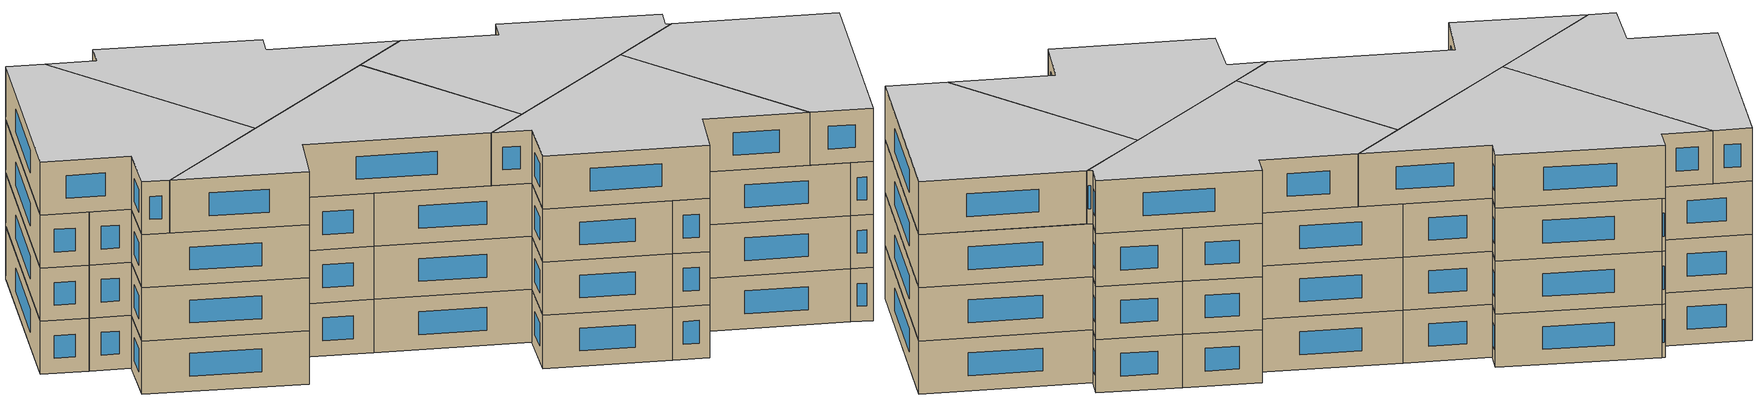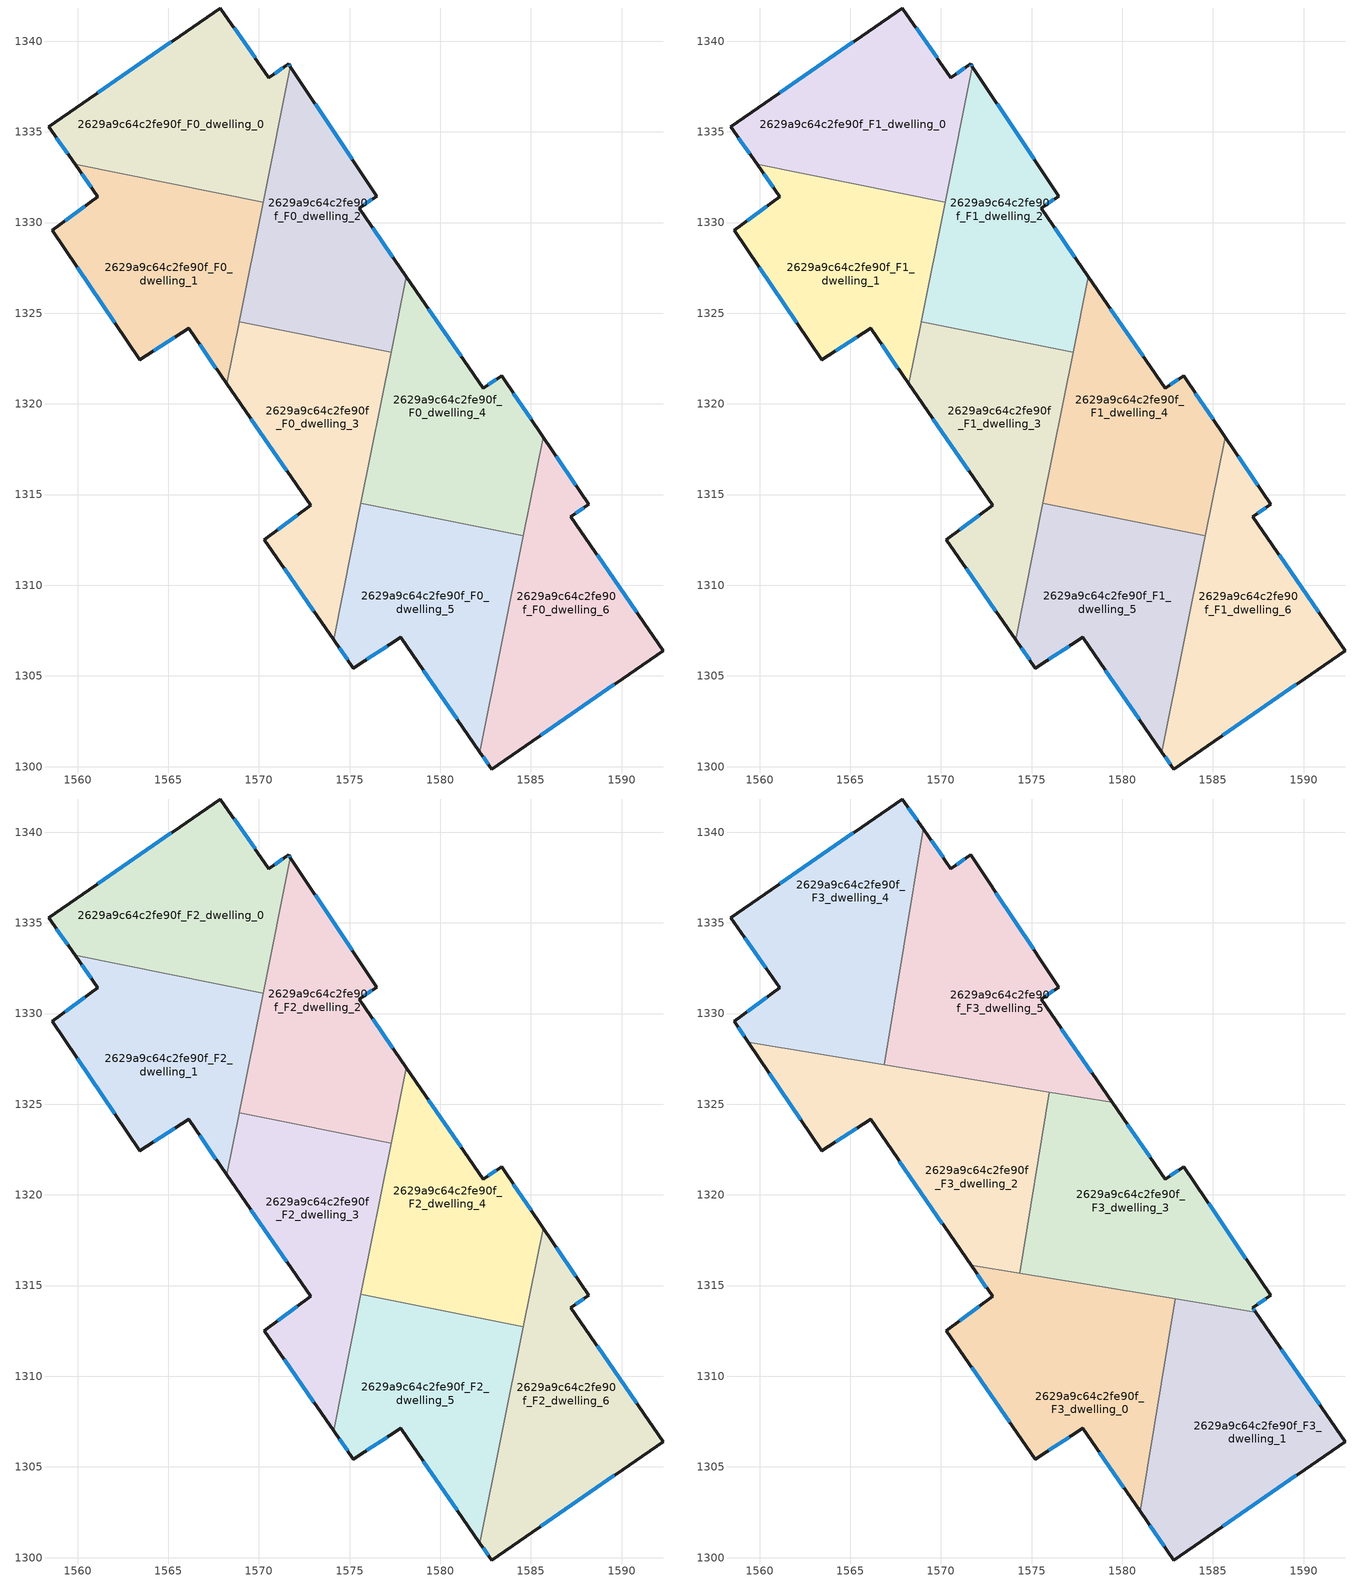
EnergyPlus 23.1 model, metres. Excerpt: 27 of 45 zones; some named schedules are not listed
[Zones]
2629a9c64c2fe90f_F0_dwelling_0
 floor ground (EU_floor_Construction): 1571.63,1338.74 1571.74,1338.58 1570.24,1331.12 1559.87,1333.2 1558.42,1335.27 1567.86,1341.83 1570.55,1337.99 z0
 wall outside (EU_wall_Construction): 1571.74,1338.58 1571.63,1338.74 1570.55,1337.99 1567.86,1341.83 1558.42,1335.27 1559.87,1333.2 z0:3
 wall to 2629a9c64c2fe90f_F0_dwelling_1 (EU_wall_Construction): 1559.87,1333.2 1570.24,1331.12 z0:3
 wall to 2629a9c64c2fe90f_F0_dwelling_2 (EU_wall_Construction): 1570.24,1331.12 1571.74,1338.58 z0:3
 window (EU_Window_Construction): 1558.83,1334.68 1559.46,1333.79 / 1565.16,1339.95 1561.12,1337.15 / 1569.79,1339.09 1568.63,1340.73 / 1571.33,1338.53 1570.86,1338.21 / 1571.71,1338.63 1571.66,1338.7 z0.86:2.14
2629a9c64c2fe90f_F0_dwelling_1
 floor ground (EU_floor_Construction): 1570.24,1331.12 1568.23,1321.1 1566.13,1324.16 1563.42,1322.42 1558.6,1329.58 1561.11,1331.43 1559.87,1333.2 z0
 wall outside (EU_wall_Construction): 1559.87,1333.2 1561.11,1331.43 1558.6,1329.58 1563.42,1322.42 1566.13,1324.16 1568.23,1321.1 z0:3
 wall to 2629a9c64c2fe90f_F0_dwelling_3 (EU_wall_Construction): 1568.23,1321.1 1568.92,1324.51 z0:3
 wall to 2629a9c64c2fe90f_F0_dwelling_2 (EU_wall_Construction): 1568.92,1324.51 1570.24,1331.12 z0:3
 window (EU_Window_Construction): 1564.2,1322.92 1565.36,1323.66 / 1559.98,1327.54 1562.04,1324.47 / 1560.39,1330.9 1559.31,1330.11 / 1560.22,1332.69 1560.75,1331.93 / 1566.73,1323.29 1567.63,1321.98 z0.86:2.14
2629a9c64c2fe90f_F0_dwelling_2
 floor ground (EU_floor_Construction): 1571.74,1338.58 1576.51,1331.46 1575.53,1330.8 1578.13,1327.01 1577.29,1322.83 1568.92,1324.51 z0
 wall outside (EU_wall_Construction): 1578.13,1327.01 1575.53,1330.8 1576.51,1331.46 1571.74,1338.58 z0:3
 wall to 2629a9c64c2fe90f_F0_dwelling_3 (EU_wall_Construction): 1568.92,1324.51 1577.29,1322.83 z0:3
 wall to 2629a9c64c2fe90f_F0_dwelling_4 (EU_wall_Construction): 1577.29,1322.83 1578.13,1327.01 z0:3
 window (EU_Window_Construction): 1575.81,1330.99 1576.23,1331.27 / 1577.39,1328.1 1576.27,1329.72 / 1575.15,1333.49 1573.1,1336.55 z0.86:2.14
2629a9c64c2fe90f_F0_dwelling_3
 floor ground (EU_floor_Construction): 1577.29,1322.83 1574.11,1307 1570.3,1312.52 1572.85,1314.4 1568.23,1321.1 1568.92,1324.51 z0
 wall outside (EU_wall_Construction): 1568.23,1321.1 1572.85,1314.4 1570.3,1312.52 1574.11,1307 z0:3
 wall to 2629a9c64c2fe90f_F0_dwelling_5 (EU_wall_Construction): 1574.11,1307 1575.62,1314.53 z0:3
 wall to 2629a9c64c2fe90f_F0_dwelling_4 (EU_wall_Construction): 1575.62,1314.53 1577.29,1322.83 z0:3
 window (EU_Window_Construction): 1571.39,1310.95 1573.02,1308.58 / 1572.12,1313.86 1571.03,1313.06 / 1569.55,1319.19 1571.53,1316.31 z0.86:2.14
2629a9c64c2fe90f_F0_dwelling_4
 floor ground (EU_floor_Construction): 1583.38,1321.56 1585.67,1318.17 1584.58,1312.73 1575.62,1314.53 1578.13,1327.01 1582.36,1320.87 z0
 wall outside (EU_wall_Construction): 1585.67,1318.17 1583.38,1321.56 1582.36,1320.87 1578.13,1327.01 z0:3
 wall to 2629a9c64c2fe90f_F0_dwelling_5 (EU_wall_Construction): 1575.62,1314.53 1584.58,1312.73 z0:3
 wall to 2629a9c64c2fe90f_F0_dwelling_6 (EU_wall_Construction): 1584.58,1312.73 1585.67,1318.17 z0:3
 window (EU_Window_Construction): 1581.15,1322.62 1579.34,1325.26 / 1583.09,1321.36 1582.65,1321.07 / 1585.02,1319.14 1584.03,1320.59 z0.86:2.14
2629a9c64c2fe90f_F0_dwelling_5
 floor ground (EU_floor_Construction): 1584.58,1312.73 1582.19,1300.81 1577.83,1307.13 1575.2,1305.43 1574.11,1307 1575.62,1314.53 z0
 wall outside (EU_wall_Construction): 1574.11,1307 1575.2,1305.43 1577.83,1307.13 1582.19,1300.81 z0:3
 wall to 2629a9c64c2fe90f_F0_dwelling_6 (EU_wall_Construction): 1582.19,1300.81 1584.58,1312.73 z0:3
 window (EU_Window_Construction): 1575.95,1305.92 1577.08,1306.64 / 1574.42,1306.55 1574.89,1305.88 / 1579.07,1305.32 1580.94,1302.61 z0.86:2.14
2629a9c64c2fe90f_F0_dwelling_6
 floor ground (EU_floor_Construction): 1588.2,1314.46 1587.18,1313.78 1592.28,1306.39 1582.84,1299.87 1582.19,1300.81 1585.67,1318.17 z0
 wall outside (EU_wall_Construction): 1582.19,1300.81 1582.84,1299.87 1592.28,1306.39 1587.18,1313.78 1588.2,1314.46 1585.67,1318.17 z0:3
 window (EU_Window_Construction): 1585.54,1301.73 1589.58,1304.53 / 1582.37,1300.54 1582.65,1300.14 / 1587.47,1315.52 1586.39,1317.11 / 1587.47,1313.97 1587.91,1314.26 / 1590.83,1308.5 1588.64,1311.67 z0.86:2.14
2629a9c64c2fe90f_F1_dwelling_0
 floor to 2629a9c64c2fe90f_F0_dwelling_0 (EU_floor_Construction): 1571.63,1338.74 1571.74,1338.58 1570.24,1331.12 1559.87,1333.2 1558.42,1335.27 1567.86,1341.83 1570.55,1337.99 z3
 wall outside (EU_wall_Construction): 1571.74,1338.58 1571.63,1338.74 1570.55,1337.99 1567.86,1341.83 1558.42,1335.27 1559.87,1333.2 z3:6
 wall to 2629a9c64c2fe90f_F1_dwelling_1 (EU_wall_Construction): 1559.87,1333.2 1570.24,1331.12 z3:6
 wall to 2629a9c64c2fe90f_F1_dwelling_2 (EU_wall_Construction): 1570.24,1331.12 1571.74,1338.58 z3:6
 window (EU_Window_Construction): 1558.83,1334.68 1559.46,1333.79 / 1565.16,1339.95 1561.12,1337.15 / 1569.79,1339.09 1568.63,1340.73 / 1571.33,1338.53 1570.86,1338.21 / 1571.71,1338.63 1571.66,1338.7 z3.86:5.14
2629a9c64c2fe90f_F1_dwelling_1
 floor to 2629a9c64c2fe90f_F0_dwelling_1 (EU_floor_Construction): 1570.24,1331.12 1568.23,1321.1 1566.13,1324.16 1563.42,1322.42 1558.6,1329.58 1561.11,1331.43 1559.87,1333.2 z3
 wall outside (EU_wall_Construction): 1559.87,1333.2 1561.11,1331.43 1558.6,1329.58 1563.42,1322.42 1566.13,1324.16 1568.23,1321.1 z3:6
 wall to 2629a9c64c2fe90f_F1_dwelling_3 (EU_wall_Construction): 1568.23,1321.1 1568.92,1324.51 z3:6
 wall to 2629a9c64c2fe90f_F1_dwelling_2 (EU_wall_Construction): 1568.92,1324.51 1570.24,1331.12 z3:6
 window (EU_Window_Construction): 1564.2,1322.92 1565.36,1323.66 / 1559.98,1327.54 1562.04,1324.47 / 1560.39,1330.9 1559.31,1330.11 / 1560.22,1332.69 1560.75,1331.93 / 1566.73,1323.29 1567.63,1321.98 z3.86:5.14
2629a9c64c2fe90f_F1_dwelling_2
 floor to 2629a9c64c2fe90f_F0_dwelling_2 (EU_floor_Construction): 1571.74,1338.58 1576.51,1331.46 1575.53,1330.8 1578.13,1327.01 1577.29,1322.83 1568.92,1324.51 z3
 wall outside (EU_wall_Construction): 1578.13,1327.01 1575.53,1330.8 1576.51,1331.46 1571.74,1338.58 z3:6
 wall to 2629a9c64c2fe90f_F1_dwelling_3 (EU_wall_Construction): 1568.92,1324.51 1577.29,1322.83 z3:6
 wall to 2629a9c64c2fe90f_F1_dwelling_4 (EU_wall_Construction): 1577.29,1322.83 1578.13,1327.01 z3:6
 window (EU_Window_Construction): 1575.81,1330.99 1576.23,1331.27 / 1577.39,1328.1 1576.27,1329.72 / 1575.15,1333.49 1573.1,1336.55 z3.86:5.14
2629a9c64c2fe90f_F1_dwelling_3
 floor to 2629a9c64c2fe90f_F0_dwelling_3 (EU_floor_Construction): 1577.29,1322.83 1574.11,1307 1570.3,1312.52 1572.85,1314.4 1568.23,1321.1 1568.92,1324.51 z3
 wall outside (EU_wall_Construction): 1568.23,1321.1 1572.85,1314.4 1570.3,1312.52 1574.11,1307 z3:6
 wall to 2629a9c64c2fe90f_F1_dwelling_5 (EU_wall_Construction): 1574.11,1307 1575.62,1314.53 z3:6
 wall to 2629a9c64c2fe90f_F1_dwelling_4 (EU_wall_Construction): 1575.62,1314.53 1577.29,1322.83 z3:6
 window (EU_Window_Construction): 1571.39,1310.95 1573.02,1308.58 / 1572.12,1313.86 1571.03,1313.06 / 1569.55,1319.19 1571.53,1316.31 z3.86:5.14
2629a9c64c2fe90f_F1_dwelling_4
 floor to 2629a9c64c2fe90f_F0_dwelling_4 (EU_floor_Construction): 1583.38,1321.56 1585.67,1318.17 1584.58,1312.73 1575.62,1314.53 1578.13,1327.01 1582.36,1320.87 z3
 wall outside (EU_wall_Construction): 1585.67,1318.17 1583.38,1321.56 1582.36,1320.87 1578.13,1327.01 z3:6
 wall to 2629a9c64c2fe90f_F1_dwelling_5 (EU_wall_Construction): 1575.62,1314.53 1584.58,1312.73 z3:6
 wall to 2629a9c64c2fe90f_F1_dwelling_6 (EU_wall_Construction): 1584.58,1312.73 1585.67,1318.17 z3:6
 window (EU_Window_Construction): 1581.15,1322.62 1579.34,1325.26 / 1583.09,1321.36 1582.65,1321.07 / 1585.02,1319.14 1584.03,1320.59 z3.86:5.14
2629a9c64c2fe90f_F1_dwelling_5
 floor to 2629a9c64c2fe90f_F0_dwelling_5 (EU_floor_Construction): 1584.58,1312.73 1582.19,1300.81 1577.83,1307.13 1575.2,1305.43 1574.11,1307 1575.62,1314.53 z3
 wall outside (EU_wall_Construction): 1574.11,1307 1575.2,1305.43 1577.83,1307.13 1582.19,1300.81 z3:6
 wall to 2629a9c64c2fe90f_F1_dwelling_6 (EU_wall_Construction): 1582.19,1300.81 1584.58,1312.73 z3:6
 window (EU_Window_Construction): 1575.95,1305.92 1577.08,1306.64 / 1574.42,1306.55 1574.89,1305.88 / 1579.07,1305.32 1580.94,1302.61 z3.86:5.14
2629a9c64c2fe90f_F1_dwelling_6
 floor to 2629a9c64c2fe90f_F0_dwelling_6 (EU_floor_Construction): 1588.2,1314.46 1587.18,1313.78 1592.28,1306.39 1582.84,1299.87 1582.19,1300.81 1585.67,1318.17 z3
 wall outside (EU_wall_Construction): 1582.19,1300.81 1582.84,1299.87 1592.28,1306.39 1587.18,1313.78 1588.2,1314.46 1585.67,1318.17 z3:6
 window (EU_Window_Construction): 1585.54,1301.73 1589.58,1304.53 / 1582.37,1300.54 1582.65,1300.14 / 1587.47,1315.52 1586.39,1317.11 / 1587.47,1313.97 1587.91,1314.26 / 1590.83,1308.5 1588.64,1311.67 z3.86:5.14
2629a9c64c2fe90f_F2_dwelling_0
 floor to 2629a9c64c2fe90f_F1_dwelling_0 (EU_floor_Construction): 1571.63,1338.74 1571.74,1338.58 1570.24,1331.12 1559.87,1333.2 1558.42,1335.27 1567.86,1341.83 1570.55,1337.99 z6
 wall outside (EU_wall_Construction): 1571.74,1338.58 1571.63,1338.74 1570.55,1337.99 1567.86,1341.83 1558.42,1335.27 1559.87,1333.2 z6:9
 wall to 2629a9c64c2fe90f_F2_dwelling_1 (EU_wall_Construction): 1559.87,1333.2 1570.24,1331.12 z6:9
 wall to 2629a9c64c2fe90f_F2_dwelling_2 (EU_wall_Construction): 1570.24,1331.12 1571.74,1338.58 z6:9
 window (EU_Window_Construction): 1558.83,1334.68 1559.46,1333.79 / 1565.16,1339.95 1561.12,1337.15 / 1569.79,1339.09 1568.63,1340.73 / 1571.33,1338.53 1570.86,1338.21 / 1571.71,1338.63 1571.66,1338.7 z6.86:8.14
2629a9c64c2fe90f_F2_dwelling_1
 floor to 2629a9c64c2fe90f_F1_dwelling_1 (EU_floor_Construction): 1570.24,1331.12 1568.23,1321.1 1566.13,1324.16 1563.42,1322.42 1558.6,1329.58 1561.11,1331.43 1559.87,1333.2 z6
 wall outside (EU_wall_Construction): 1559.87,1333.2 1561.11,1331.43 1558.6,1329.58 1563.42,1322.42 1566.13,1324.16 1568.23,1321.1 z6:9
 wall to 2629a9c64c2fe90f_F2_dwelling_3 (EU_wall_Construction): 1568.23,1321.1 1568.92,1324.51 z6:9
 wall to 2629a9c64c2fe90f_F2_dwelling_2 (EU_wall_Construction): 1568.92,1324.51 1570.24,1331.12 z6:9
 window (EU_Window_Construction): 1564.2,1322.92 1565.36,1323.66 / 1559.98,1327.54 1562.04,1324.47 / 1560.39,1330.9 1559.31,1330.11 / 1560.22,1332.69 1560.75,1331.93 / 1566.73,1323.29 1567.63,1321.98 z6.86:8.14
2629a9c64c2fe90f_F2_dwelling_2
 floor to 2629a9c64c2fe90f_F1_dwelling_2 (EU_floor_Construction): 1571.74,1338.58 1576.51,1331.46 1575.53,1330.8 1578.13,1327.01 1577.29,1322.83 1568.92,1324.51 z6
 wall outside (EU_wall_Construction): 1578.13,1327.01 1575.53,1330.8 1576.51,1331.46 1571.74,1338.58 z6:9
 wall to 2629a9c64c2fe90f_F2_dwelling_3 (EU_wall_Construction): 1568.92,1324.51 1577.29,1322.83 z6:9
 wall to 2629a9c64c2fe90f_F2_dwelling_4 (EU_wall_Construction): 1577.29,1322.83 1578.13,1327.01 z6:9
 window (EU_Window_Construction): 1575.81,1330.99 1576.23,1331.27 / 1577.39,1328.1 1576.27,1329.72 / 1575.15,1333.49 1573.1,1336.55 z6.86:8.14
 ceiling adiabatic (EU_roof_Construction): 1577.29,1322.83 1577.8,1325.37 1575.99,1325.67 1575.58,1323.18 z9
2629a9c64c2fe90f_F2_dwelling_3
 floor to 2629a9c64c2fe90f_F1_dwelling_3 (EU_floor_Construction): 1577.29,1322.83 1574.11,1307 1570.3,1312.52 1572.85,1314.4 1568.23,1321.1 1568.92,1324.51 z6
 wall outside (EU_wall_Construction): 1568.23,1321.1 1572.85,1314.4 1570.3,1312.52 1574.11,1307 z6:9
 wall to 2629a9c64c2fe90f_F2_dwelling_5 (EU_wall_Construction): 1574.11,1307 1575.62,1314.53 z6:9
 wall to 2629a9c64c2fe90f_F2_dwelling_4 (EU_wall_Construction): 1575.62,1314.53 1577.29,1322.83 z6:9
 window (EU_Window_Construction): 1571.39,1310.95 1573.02,1308.58 / 1572.12,1313.86 1571.03,1313.06 / 1569.55,1319.19 1571.53,1316.31 z6.86:8.14
 ceiling adiabatic (EU_roof_Construction): 1575.81,1315.43 1577.29,1322.83 1575.58,1323.18 1574.34,1315.68 z9
2629a9c64c2fe90f_F2_dwelling_4
 floor to 2629a9c64c2fe90f_F1_dwelling_4 (EU_floor_Construction): 1583.38,1321.56 1585.67,1318.17 1584.58,1312.73 1575.62,1314.53 1578.13,1327.01 1582.36,1320.87 z6
 wall outside (EU_wall_Construction): 1585.67,1318.17 1583.38,1321.56 1582.36,1320.87 1578.13,1327.01 z6:9
 wall to 2629a9c64c2fe90f_F2_dwelling_5 (EU_wall_Construction): 1575.62,1314.53 1584.58,1312.73 z6:9
 wall to 2629a9c64c2fe90f_F2_dwelling_6 (EU_wall_Construction): 1584.58,1312.73 1585.67,1318.17 z6:9
 window (EU_Window_Construction): 1581.15,1322.62 1579.34,1325.26 / 1583.09,1321.36 1582.65,1321.07 / 1585.02,1319.14 1584.03,1320.59 z6.86:8.14
 ceiling adiabatic (EU_roof_Construction): 1579.45,1325.1 1578.13,1327.01 1577.8,1325.37 z9
2629a9c64c2fe90f_F2_dwelling_5
 floor to 2629a9c64c2fe90f_F1_dwelling_5 (EU_floor_Construction): 1584.58,1312.73 1582.19,1300.81 1577.83,1307.13 1575.2,1305.43 1574.11,1307 1575.62,1314.53 z6
 wall outside (EU_wall_Construction): 1574.11,1307 1575.2,1305.43 1577.83,1307.13 1582.19,1300.81 z6:9
 wall to 2629a9c64c2fe90f_F2_dwelling_6 (EU_wall_Construction): 1582.19,1300.81 1584.58,1312.73 z6:9
 window (EU_Window_Construction): 1575.95,1305.92 1577.08,1306.64 / 1574.42,1306.55 1574.89,1305.88 / 1579.07,1305.32 1580.94,1302.61 z6.86:8.14
2629a9c64c2fe90f_F2_dwelling_6
 floor to 2629a9c64c2fe90f_F1_dwelling_6 (EU_floor_Construction): 1588.2,1314.46 1587.18,1313.78 1592.28,1306.39 1582.84,1299.87 1582.19,1300.81 1585.67,1318.17 z6
 wall outside (EU_wall_Construction): 1582.19,1300.81 1582.84,1299.87 1592.28,1306.39 1587.18,1313.78 1588.2,1314.46 1585.67,1318.17 z6:9
 window (EU_Window_Construction): 1585.54,1301.73 1589.58,1304.53 / 1582.37,1300.54 1582.65,1300.14 / 1587.47,1315.52 1586.39,1317.11 / 1587.47,1313.97 1587.91,1314.26 / 1590.83,1308.5 1588.64,1311.67 z6.86:8.14
2629a9c64c2fe90f_F3_dwelling_0
 floor to 2629a9c64c2fe90f_F2_dwelling_5 (EU_floor_Construction): 1582.73,1313.1 1580.99,1302.54 1577.83,1307.13 1575.2,1305.43 1574.11,1307 1575.62,1314.53 z9
 floor to 2629a9c64c2fe90f_F2_dwelling_3 (EU_floor_Construction): 1575.81,1315.43 1574.11,1307 1570.3,1312.52 1572.85,1314.4 1571.67,1316.11 z9
 floor to 2629a9c64c2fe90f_F2_dwelling_4 (EU_floor_Construction): 1582.92,1314.26 1582.73,1313.1 1575.62,1314.53 1575.81,1315.43 z9
 wall outside (EU_wall_Construction): 1571.67,1316.12 1572.85,1314.4 1570.3,1312.52 1575.2,1305.43 1577.83,1307.13 1580.99,1302.54 z9:12
 wall to 2629a9c64c2fe90f_F3_dwelling_1 (EU_wall_Construction): 1580.99,1302.54 1582.92,1314.26 z9:12
 wall to 2629a9c64c2fe90f_F3_dwelling_3 (EU_wall_Construction): 1582.92,1314.26 1574.34,1315.68 z9:12
 wall to 2629a9c64c2fe90f_F3_dwelling_2 (EU_wall_Construction): 1574.34,1315.68 1571.67,1316.12 z9:12
 window (EU_Window_Construction): 1572.12,1313.86 1571.03,1313.06 / 1572.01,1315.62 1572.51,1314.89 / 1578.73,1305.82 1580.09,1303.85 / 1575.95,1305.92 1577.08,1306.64 / 1571.7,1310.5 1573.8,1307.46 z9.86:11.14
 ceiling to 2629a9c64c2fe90f_F4_dwelling_0 (EU_floor_Construction): 1580.99,1302.54 1582.92,1314.26 1571.67,1316.12 1572.85,1314.4 1570.3,1312.52 1575.2,1305.43 1577.83,1307.13 z12
2629a9c64c2fe90f_F3_dwelling_1
 floor to 2629a9c64c2fe90f_F2_dwelling_6 (EU_floor_Construction): 1587.35,1313.53 1592.28,1306.39 1582.84,1299.87 1582.19,1300.81 1584.83,1313.95 z9
 floor to 2629a9c64c2fe90f_F2_dwelling_5 (EU_floor_Construction): 1584.58,1312.73 1582.19,1300.81 1580.99,1302.54 1582.73,1313.1 z9
 floor to 2629a9c64c2fe90f_F2_dwelling_4 (EU_floor_Construction): 1584.83,1313.95 1584.58,1312.73 1582.73,1313.1 1582.92,1314.26 z9
 wall outside (EU_wall_Construction): 1580.99,1302.54 1582.84,1299.87 1592.28,1306.39 1587.35,1313.53 z9:12
 wall to 2629a9c64c2fe90f_F3_dwelling_3 (EU_wall_Construction): 1587.35,1313.53 1582.92,1314.26 z9:12
 window (EU_Window_Construction): 1590.88,1308.43 1588.76,1311.49 / 1585.54,1301.73 1589.58,1304.53 / 1581.52,1301.78 1582.31,1300.63 z9.86:11.14
 ceiling to 2629a9c64c2fe90f_F4_dwelling_1 (EU_floor_Construction): 1592.28,1306.39 1587.35,1313.53 1582.92,1314.26 1580.99,1302.54 1582.84,1299.87 z12
2629a9c64c2fe90f_F3_dwelling_2
 floor to 2629a9c64c2fe90f_F2_dwelling_1 (EU_floor_Construction): 1569.37,1326.76 1568.23,1321.1 1566.13,1324.16 1563.42,1322.42 1559.39,1328.41 z9
 floor to 2629a9c64c2fe90f_F2_dwelling_2 (EU_floor_Construction): 1575.99,1325.67 1575.58,1323.18 1568.92,1324.51 1569.37,1326.76 z9
 floor to 2629a9c64c2fe90f_F2_dwelling_3 (EU_floor_Construction): 1575.58,1323.18 1574.34,1315.68 1571.67,1316.11 1568.23,1321.1 1568.92,1324.51 z9
 wall outside (EU_wall_Construction): 1559.39,1328.41 1563.42,1322.42 1566.13,1324.16 1571.67,1316.12 z9:12
 wall to 2629a9c64c2fe90f_F3_dwelling_3 (EU_wall_Construction): 1574.34,1315.67 1575.99,1325.67 z9:12
 wall to 2629a9c64c2fe90f_F3_dwelling_5 (EU_wall_Construction): 1575.99,1325.67 1566.87,1327.17 z9:12
 wall to 2629a9c64c2fe90f_F3_dwelling_4 (EU_wall_Construction): 1566.87,1327.17 1559.39,1328.41 z9:12
 window (EU_Window_Construction): 1560.54,1326.7 1562.27,1324.13 / 1567.71,1321.86 1570.09,1318.41 / 1564.2,1322.92 1565.36,1323.66 z9.86:11.14
 ceiling to 2629a9c64c2fe90f_F4_dwelling_2 (EU_floor_Construction): 1574.34,1315.67 1575.99,1325.67 1559.39,1328.41 1563.42,1322.42 1566.13,1324.16 1571.67,1316.12 z12
2629a9c64c2fe90f_F3_dwelling_3
 floor to 2629a9c64c2fe90f_F2_dwelling_4 (EU_floor_Construction): 1583.38,1321.56 1585.67,1318.17 1584.83,1313.95 1575.81,1315.43 1577.8,1325.37 1579.45,1325.1 1582.36,1320.87 z9
 floor to 2629a9c64c2fe90f_F2_dwelling_6 (EU_floor_Construction): 1585.67,1318.17 1588.2,1314.46 1587.18,1313.78 1587.35,1313.53 1584.83,1313.95 z9
 floor adiabatic (EU_floor_Construction): 1577.8,1325.37 1575.81,1315.43 1574.34,1315.67 1575.99,1325.67 z9
 wall outside (EU_wall_Construction): 1587.35,1313.53 1587.18,1313.78 1588.2,1314.46 1583.38,1321.56 1582.36,1320.87 1579.45,1325.1 z9:12
 wall to 2629a9c64c2fe90f_F3_dwelling_5 (EU_wall_Construction): 1579.45,1325.1 1575.99,1325.67 z9:12
 window (EU_Window_Construction): 1587.31,1313.6 1587.23,1313.71 / 1581.53,1322.08 1580.28,1323.89 / 1583.09,1321.36 1582.65,1321.07 / 1586.82,1316.49 1584.75,1319.53 / 1587.47,1313.97 1587.91,1314.26 z9.86:11.14
 ceiling to 2629a9c64c2fe90f_F4_dwelling_3 (EU_floor_Construction): 1587.35,1313.53 1587.18,1313.78 1588.2,1314.46 1583.38,1321.56 1582.36,1320.87 1579.45,1325.1 1575.99,1325.67 1574.34,1315.67 z12
2629a9c64c2fe90f_F3_dwelling_4
 floor to 2629a9c64c2fe90f_F2_dwelling_0 (EU_floor_Construction): 1567.86,1341.83 1569.02,1340.18 1567.61,1331.65 1559.87,1333.2 1558.42,1335.27 z9
 floor to 2629a9c64c2fe90f_F2_dwelling_1 (EU_floor_Construction): 1567.61,1331.65 1566.87,1327.17 1559.39,1328.41 1558.6,1329.58 1561.11,1331.43 1559.87,1333.2 z9
 wall outside (EU_wall_Construction): 1569.02,1340.18 1567.86,1341.83 1558.42,1335.27 1561.11,1331.43 1558.6,1329.58 1559.39,1328.41 z9:12
 wall to 2629a9c64c2fe90f_F3_dwelling_5 (EU_wall_Construction): 1566.87,1327.17 1569.02,1340.18 z9:12
 window (EU_Window_Construction): 1559.19,1334.18 1560.34,1332.53 / 1565.16,1339.95 1561.12,1337.15 / 1568.69,1340.65 1568.19,1341.36 / 1558.82,1329.25 1559.16,1328.74 / 1560.39,1330.9 1559.31,1330.11 z9.86:11.14
 ceiling to 2629a9c64c2fe90f_F4_dwelling_4 (EU_floor_Construction): 1566.87,1327.17 1569.02,1340.18 1567.86,1341.83 1558.42,1335.27 1561.11,1331.43 1558.6,1329.58 1559.39,1328.41 z12
2629a9c64c2fe90f_F3_dwelling_5
 floor to 2629a9c64c2fe90f_F2_dwelling_2 (EU_floor_Construction): 1571.74,1338.58 1576.51,1331.46 1575.53,1330.8 1578.13,1327.01 1577.8,1325.37 1569.37,1326.76 z9
 floor to 2629a9c64c2fe90f_F2_dwelling_0 (EU_floor_Construction): 1571.63,1338.74 1571.74,1338.58 1570.24,1331.12 1567.61,1331.65 1569.02,1340.18 1570.55,1337.99 z9
 floor adiabatic (EU_floor_Construction): 1578.13,1327.01 1579.45,1325.1 1577.8,1325.37 z9
 floor to 2629a9c64c2fe90f_F2_dwelling_1 (EU_floor_Construction): 1570.24,1331.12 1569.37,1326.76 1566.87,1327.17 1567.61,1331.65 z9
 wall outside (EU_wall_Construction): 1579.45,1325.1 1575.53,1330.8 1576.51,1331.46 1571.63,1338.74 1570.55,1337.99 1569.02,1340.18 z9:12
 window (EU_Window_Construction): 1578.33,1326.73 1576.65,1329.17 / 1570.12,1338.62 1569.46,1339.56 / 1571.33,1338.53 1570.86,1338.21 / 1575.12,1333.54 1573.03,1336.66 / 1575.81,1330.99 1576.23,1331.27 z9.86:11.14
 ceiling to 2629a9c64c2fe90f_F4_dwelling_5 (EU_floor_Construction): 1579.45,1325.1 1575.53,1330.8 1576.51,1331.46 1571.63,1338.74 1570.55,1337.99 1569.02,1340.18 1566.87,1327.17 z12
[Building]
EU S2 Campaign: North Axis=0; Terrain=City; Solar Distribution=FullExterior
[Site:Location]
Helsinki-Vantaa.AP: Latitude=60.317; Longitude=24.963; Time Zone=2; Elevation=54.6
[SizingPeriod:WeatherFileDays]
AnnualSizingPeriod: Begin Month=1; Begin Day of Month=1; End Month=12; End Day of Month=31; Day of Week for Start Day=Monday; Use Weather File Daylight Saving Period=No; Use Weather File Rain and Snow Indicators=No
[MATERIAL]
EU_InternalMass_Material: Roughness=MediumRough; Thickness=0.1; Conductivity=1; Density=1800; Specific Heat=900; Thermal Absorptance=0.9; Solar Absorptance=0.7; Visible Absorptance=0.7
[MATERIAL:NOMASS] Roughness=MediumRough; Thermal Absorptance=0.9; Solar Absorptance=0.7; Visible Absorptance=0.7
Name | Thermal Resistance
EU_wall_NoMass | 2.6932
EU_roof_NoMass | 3.19818
EU_floor_NoMass | 2.22482
[WINDOWMATERIAL:SIMPLEGLAZINGSYSTEM]
EU_Window_SimpleGlazing: UFactor=2.14966; Solar Heat Gain Coefficient=0.7; Visible Transmittance=0.7
[CONSTRUCTION]
EU_wall_Construction: EU_wall_NoMass
EU_roof_Construction: EU_roof_NoMass
EU_floor_Construction: EU_floor_NoMass
EU_Window_Construction: EU_Window_SimpleGlazing
EU_InternalMass_Construction: EU_InternalMass_Material
[ZONE] Type=1; Multiplier=1; Ceiling Height=autocalculate; Floor Area=autocalculate; Part of Total Floor Area=Yes
Name | Volume
2629a9c64c2fe90f_F0_dwelling_0; 2629a9c64c2fe90f_F1_dwelling_0; 2629a9c64c2fe90f_F2_dwelling_0 | 244.731
2629a9c64c2fe90f_F3_dwelling_0 | 285.513
2629a9c64c2fe90f_F0_dwelling_1; 2629a9c64c2fe90f_F1_dwelling_1; 2629a9c64c2fe90f_F2_dwelling_1 | 244.718
2629a9c64c2fe90f_F3_dwelling_1 | 285.497
2629a9c64c2fe90f_F0_dwelling_2; 2629a9c64c2fe90f_F1_dwelling_2; 2629a9c64c2fe90f_F2_dwelling_2 | 244.74
2629a9c64c2fe90f_F3_dwelling_2 | 285.491
2629a9c64c2fe90f_F0_dwelling_3; 2629a9c64c2fe90f_F1_dwelling_3; 2629a9c64c2fe90f_F2_dwelling_3 | 244.724
2629a9c64c2fe90f_F3_dwelling_3 | 285.552
2629a9c64c2fe90f_F0_dwelling_4; 2629a9c64c2fe90f_F1_dwelling_4; 2629a9c64c2fe90f_F2_dwelling_4 | 244.728
2629a9c64c2fe90f_F3_dwelling_4 | 285.51
2629a9c64c2fe90f_F0_dwelling_5; 2629a9c64c2fe90f_F1_dwelling_5; 2629a9c64c2fe90f_F2_dwelling_5 | 244.722
2629a9c64c2fe90f_F3_dwelling_5 | 285.532
2629a9c64c2fe90f_F0_dwelling_6; 2629a9c64c2fe90f_F1_dwelling_6; 2629a9c64c2fe90f_F2_dwelling_6 | 244.726
[INTERNALMASS] Construction=EU_InternalMass_Construction
Name | Zone or ZoneList | Surface Area
2629a9c64c2fe90f_F0_dwelling_0_EU_InternalMass | 2629a9c64c2fe90f_F0_dwelling_0 | 81.5744
2629a9c64c2fe90f_F0_dwelling_1_EU_InternalMass | 2629a9c64c2fe90f_F0_dwelling_1 | 81.5728
2629a9c64c2fe90f_F0_dwelling_2_EU_InternalMass | 2629a9c64c2fe90f_F0_dwelling_2 | 81.5817
2629a9c64c2fe90f_F0_dwelling_3_EU_InternalMass | 2629a9c64c2fe90f_F0_dwelling_3 | 81.5732
2629a9c64c2fe90f_F0_dwelling_4_EU_InternalMass | 2629a9c64c2fe90f_F0_dwelling_4 | 81.5808
2629a9c64c2fe90f_F0_dwelling_5_EU_InternalMass | 2629a9c64c2fe90f_F0_dwelling_5 | 81.5724
2629a9c64c2fe90f_F0_dwelling_6_EU_InternalMass | 2629a9c64c2fe90f_F0_dwelling_6 | 81.5751
2629a9c64c2fe90f_F1_dwelling_0_EU_InternalMass | 2629a9c64c2fe90f_F1_dwelling_0 | 81.5744
2629a9c64c2fe90f_F1_dwelling_1_EU_InternalMass | 2629a9c64c2fe90f_F1_dwelling_1 | 81.5728
2629a9c64c2fe90f_F1_dwelling_2_EU_InternalMass | 2629a9c64c2fe90f_F1_dwelling_2 | 81.5817
2629a9c64c2fe90f_F1_dwelling_3_EU_InternalMass | 2629a9c64c2fe90f_F1_dwelling_3 | 81.5732
2629a9c64c2fe90f_F1_dwelling_4_EU_InternalMass | 2629a9c64c2fe90f_F1_dwelling_4 | 81.5808
2629a9c64c2fe90f_F1_dwelling_5_EU_InternalMass | 2629a9c64c2fe90f_F1_dwelling_5 | 81.5724
2629a9c64c2fe90f_F1_dwelling_6_EU_InternalMass | 2629a9c64c2fe90f_F1_dwelling_6 | 81.5751
2629a9c64c2fe90f_F2_dwelling_0_EU_InternalMass | 2629a9c64c2fe90f_F2_dwelling_0 | 81.5744
2629a9c64c2fe90f_F2_dwelling_1_EU_InternalMass | 2629a9c64c2fe90f_F2_dwelling_1 | 81.5728
2629a9c64c2fe90f_F2_dwelling_2_EU_InternalMass | 2629a9c64c2fe90f_F2_dwelling_2 | 81.5817
2629a9c64c2fe90f_F2_dwelling_3_EU_InternalMass | 2629a9c64c2fe90f_F2_dwelling_3 | 81.5732
2629a9c64c2fe90f_F2_dwelling_4_EU_InternalMass | 2629a9c64c2fe90f_F2_dwelling_4 | 81.5808
2629a9c64c2fe90f_F2_dwelling_5_EU_InternalMass | 2629a9c64c2fe90f_F2_dwelling_5 | 81.5724
2629a9c64c2fe90f_F2_dwelling_6_EU_InternalMass | 2629a9c64c2fe90f_F2_dwelling_6 | 81.5751
2629a9c64c2fe90f_F3_dwelling_0_EU_InternalMass | 2629a9c64c2fe90f_F3_dwelling_0 | 95.1708
2629a9c64c2fe90f_F3_dwelling_1_EU_InternalMass | 2629a9c64c2fe90f_F3_dwelling_1 | 95.1657
2629a9c64c2fe90f_F3_dwelling_2_EU_InternalMass | 2629a9c64c2fe90f_F3_dwelling_2 | 95.1637
2629a9c64c2fe90f_F3_dwelling_3_EU_InternalMass | 2629a9c64c2fe90f_F3_dwelling_3 | 95.1838
2629a9c64c2fe90f_F3_dwelling_4_EU_InternalMass | 2629a9c64c2fe90f_F3_dwelling_4 | 95.1704
2629a9c64c2fe90f_F3_dwelling_5_EU_InternalMass | 2629a9c64c2fe90f_F3_dwelling_5 | 95.1775
[OTHEREQUIPMENT] Fuel Type=Electricity; Design Level Calculation Method=Watts/Area; Power per Zone Floor Area=1; Fraction Latent=0; Fraction Radiant=0; Fraction Lost=0; Carbon Dioxide Generation Rate=0; EndUse Subcategory=EU_Step8_InternalGains
Name | Zone or ZoneList or Space or SpaceList | Schedule
EU_Step8_InternalGain_2629a9c64c2fe90f_F0_dwelling_0_f000 | 2629a9c64c2fe90f_F0_dwelling_0 | EU_Step8_GainSchedule_2629a9c64c2fe90f_F0_dwelling_0_f000
EU_Step8_InternalGain_2629a9c64c2fe90f_F0_dwelling_1_f000 | 2629a9c64c2fe90f_F0_dwelling_1 | EU_Step8_GainSchedule_2629a9c64c2fe90f_F0_dwelling_1_f000
EU_Step8_InternalGain_2629a9c64c2fe90f_F0_dwelling_2_f000 | 2629a9c64c2fe90f_F0_dwelling_2 | EU_Step8_GainSchedule_2629a9c64c2fe90f_F0_dwelling_2_f000
EU_Step8_InternalGain_2629a9c64c2fe90f_F0_dwelling_3_f000 | 2629a9c64c2fe90f_F0_dwelling_3 | EU_Step8_GainSchedule_2629a9c64c2fe90f_F0_dwelling_3_f000
EU_Step8_InternalGain_2629a9c64c2fe90f_F0_dwelling_4_f000 | 2629a9c64c2fe90f_F0_dwelling_4 | EU_Step8_GainSchedule_2629a9c64c2fe90f_F0_dwelling_4_f000
EU_Step8_InternalGain_2629a9c64c2fe90f_F0_dwelling_5_f000 | 2629a9c64c2fe90f_F0_dwelling_5 | EU_Step8_GainSchedule_2629a9c64c2fe90f_F0_dwelling_5_f000
EU_Step8_InternalGain_2629a9c64c2fe90f_F0_dwelling_6_f000 | 2629a9c64c2fe90f_F0_dwelling_6 | EU_Step8_GainSchedule_2629a9c64c2fe90f_F0_dwelling_6_f000
EU_Step8_InternalGain_2629a9c64c2fe90f_F1_dwelling_0_f000 | 2629a9c64c2fe90f_F1_dwelling_0 | EU_Step8_GainSchedule_2629a9c64c2fe90f_F1_dwelling_0_f000
EU_Step8_InternalGain_2629a9c64c2fe90f_F1_dwelling_1_f000 | 2629a9c64c2fe90f_F1_dwelling_1 | EU_Step8_GainSchedule_2629a9c64c2fe90f_F1_dwelling_1_f000
EU_Step8_InternalGain_2629a9c64c2fe90f_F1_dwelling_2_f000 | 2629a9c64c2fe90f_F1_dwelling_2 | EU_Step8_GainSchedule_2629a9c64c2fe90f_F1_dwelling_2_f000
EU_Step8_InternalGain_2629a9c64c2fe90f_F1_dwelling_3_f000 | 2629a9c64c2fe90f_F1_dwelling_3 | EU_Step8_GainSchedule_2629a9c64c2fe90f_F1_dwelling_3_f000
EU_Step8_InternalGain_2629a9c64c2fe90f_F1_dwelling_4_f000 | 2629a9c64c2fe90f_F1_dwelling_4 | EU_Step8_GainSchedule_2629a9c64c2fe90f_F1_dwelling_4_f000
EU_Step8_InternalGain_2629a9c64c2fe90f_F1_dwelling_5_f000 | 2629a9c64c2fe90f_F1_dwelling_5 | EU_Step8_GainSchedule_2629a9c64c2fe90f_F1_dwelling_5_f000
EU_Step8_InternalGain_2629a9c64c2fe90f_F1_dwelling_6_f000 | 2629a9c64c2fe90f_F1_dwelling_6 | EU_Step8_GainSchedule_2629a9c64c2fe90f_F1_dwelling_6_f000
EU_Step8_InternalGain_2629a9c64c2fe90f_F2_dwelling_0_f000 | 2629a9c64c2fe90f_F2_dwelling_0 | EU_Step8_GainSchedule_2629a9c64c2fe90f_F2_dwelling_0_f000
EU_Step8_InternalGain_2629a9c64c2fe90f_F2_dwelling_1_f000 | 2629a9c64c2fe90f_F2_dwelling_1 | EU_Step8_GainSchedule_2629a9c64c2fe90f_F2_dwelling_1_f000
EU_Step8_InternalGain_2629a9c64c2fe90f_F2_dwelling_2_f000 | 2629a9c64c2fe90f_F2_dwelling_2 | EU_Step8_GainSchedule_2629a9c64c2fe90f_F2_dwelling_2_f000
EU_Step8_InternalGain_2629a9c64c2fe90f_F2_dwelling_3_f000 | 2629a9c64c2fe90f_F2_dwelling_3 | EU_Step8_GainSchedule_2629a9c64c2fe90f_F2_dwelling_3_f000
EU_Step8_InternalGain_2629a9c64c2fe90f_F2_dwelling_4_f000 | 2629a9c64c2fe90f_F2_dwelling_4 | EU_Step8_GainSchedule_2629a9c64c2fe90f_F2_dwelling_4_f000
EU_Step8_InternalGain_2629a9c64c2fe90f_F2_dwelling_5_f000 | 2629a9c64c2fe90f_F2_dwelling_5 | EU_Step8_GainSchedule_2629a9c64c2fe90f_F2_dwelling_5_f000
EU_Step8_InternalGain_2629a9c64c2fe90f_F2_dwelling_6_f000 | 2629a9c64c2fe90f_F2_dwelling_6 | EU_Step8_GainSchedule_2629a9c64c2fe90f_F2_dwelling_6_f000
EU_Step8_InternalGain_2629a9c64c2fe90f_F3_dwelling_0_f000 | 2629a9c64c2fe90f_F3_dwelling_0 | EU_Step8_GainSchedule_2629a9c64c2fe90f_F3_dwelling_0_f000
EU_Step8_InternalGain_2629a9c64c2fe90f_F3_dwelling_1_f000 | 2629a9c64c2fe90f_F3_dwelling_1 | EU_Step8_GainSchedule_2629a9c64c2fe90f_F3_dwelling_1_f000
EU_Step8_InternalGain_2629a9c64c2fe90f_F3_dwelling_2_f000 | 2629a9c64c2fe90f_F3_dwelling_2 | EU_Step8_GainSchedule_2629a9c64c2fe90f_F3_dwelling_2_f000
EU_Step8_InternalGain_2629a9c64c2fe90f_F3_dwelling_3_f000 | 2629a9c64c2fe90f_F3_dwelling_3 | EU_Step8_GainSchedule_2629a9c64c2fe90f_F3_dwelling_3_f000
EU_Step8_InternalGain_2629a9c64c2fe90f_F3_dwelling_4_f000 | 2629a9c64c2fe90f_F3_dwelling_4 | EU_Step8_GainSchedule_2629a9c64c2fe90f_F3_dwelling_4_f000
EU_Step8_InternalGain_2629a9c64c2fe90f_F3_dwelling_5_f000 | 2629a9c64c2fe90f_F3_dwelling_5 | EU_Step8_GainSchedule_2629a9c64c2fe90f_F3_dwelling_5_f000
[ZONEVENTILATION:DESIGNFLOWRATE] Schedule=EU_AlwaysOn; Design Flow Rate Calculation Method=AirChanges/Hour; Air Changes per Hour=0.586271; Ventilation Type=Natural; Fan Pressure Rise=0; Fan Total Efficiency=1; Constant Term Coefficient=1; Temperature Term Coefficient=0; Velocity Term Coefficient=0; Velocity Squared Term Coefficient=0; Minimum Indoor Temperature=-100; Maximum Indoor Temperature=100; Delta Temperature=-100; Minimum Outdoor Temperature=-100; Maximum Outdoor Temperature=100; Maximum Wind Speed=40
Name | Zone or ZoneList or Space or SpaceList
EU_ConstantAir_2629a9c64c2fe90f_F0_dwelling_0 | 2629a9c64c2fe90f_F0_dwelling_0
EU_ConstantAir_2629a9c64c2fe90f_F0_dwelling_1 | 2629a9c64c2fe90f_F0_dwelling_1
EU_ConstantAir_2629a9c64c2fe90f_F0_dwelling_2 | 2629a9c64c2fe90f_F0_dwelling_2
EU_ConstantAir_2629a9c64c2fe90f_F0_dwelling_3 | 2629a9c64c2fe90f_F0_dwelling_3
EU_ConstantAir_2629a9c64c2fe90f_F0_dwelling_4 | 2629a9c64c2fe90f_F0_dwelling_4
EU_ConstantAir_2629a9c64c2fe90f_F0_dwelling_5 | 2629a9c64c2fe90f_F0_dwelling_5
EU_ConstantAir_2629a9c64c2fe90f_F0_dwelling_6 | 2629a9c64c2fe90f_F0_dwelling_6
EU_ConstantAir_2629a9c64c2fe90f_F1_dwelling_0 | 2629a9c64c2fe90f_F1_dwelling_0
EU_ConstantAir_2629a9c64c2fe90f_F1_dwelling_1 | 2629a9c64c2fe90f_F1_dwelling_1
EU_ConstantAir_2629a9c64c2fe90f_F1_dwelling_2 | 2629a9c64c2fe90f_F1_dwelling_2
EU_ConstantAir_2629a9c64c2fe90f_F1_dwelling_3 | 2629a9c64c2fe90f_F1_dwelling_3
EU_ConstantAir_2629a9c64c2fe90f_F1_dwelling_4 | 2629a9c64c2fe90f_F1_dwelling_4
EU_ConstantAir_2629a9c64c2fe90f_F1_dwelling_5 | 2629a9c64c2fe90f_F1_dwelling_5
EU_ConstantAir_2629a9c64c2fe90f_F1_dwelling_6 | 2629a9c64c2fe90f_F1_dwelling_6
EU_ConstantAir_2629a9c64c2fe90f_F2_dwelling_0 | 2629a9c64c2fe90f_F2_dwelling_0
EU_ConstantAir_2629a9c64c2fe90f_F2_dwelling_1 | 2629a9c64c2fe90f_F2_dwelling_1
EU_ConstantAir_2629a9c64c2fe90f_F2_dwelling_2 | 2629a9c64c2fe90f_F2_dwelling_2
EU_ConstantAir_2629a9c64c2fe90f_F2_dwelling_3 | 2629a9c64c2fe90f_F2_dwelling_3
EU_ConstantAir_2629a9c64c2fe90f_F2_dwelling_4 | 2629a9c64c2fe90f_F2_dwelling_4
EU_ConstantAir_2629a9c64c2fe90f_F2_dwelling_5 | 2629a9c64c2fe90f_F2_dwelling_5
EU_ConstantAir_2629a9c64c2fe90f_F2_dwelling_6 | 2629a9c64c2fe90f_F2_dwelling_6
EU_ConstantAir_2629a9c64c2fe90f_F3_dwelling_0 | 2629a9c64c2fe90f_F3_dwelling_0
EU_ConstantAir_2629a9c64c2fe90f_F3_dwelling_1 | 2629a9c64c2fe90f_F3_dwelling_1
EU_ConstantAir_2629a9c64c2fe90f_F3_dwelling_2 | 2629a9c64c2fe90f_F3_dwelling_2
EU_ConstantAir_2629a9c64c2fe90f_F3_dwelling_3 | 2629a9c64c2fe90f_F3_dwelling_3
EU_ConstantAir_2629a9c64c2fe90f_F3_dwelling_4 | 2629a9c64c2fe90f_F3_dwelling_4
EU_ConstantAir_2629a9c64c2fe90f_F3_dwelling_5 | 2629a9c64c2fe90f_F3_dwelling_5
[HVACTEMPLATE:ZONE:IDEALLOADSAIRSYSTEM] System Availability Schedule=EU_AlwaysOn; Maximum Heating Supply Air Temperature=50; Minimum Cooling Supply Air Temperature=13; Maximum Heating Supply Air Humidity Ratio=0.0156; Minimum Cooling Supply Air Humidity Ratio=0.0077; Heating Limit=NoLimit; Cooling Limit=NoLimit; Heating Availability Schedule=EU_AlwaysOn; Cooling Availability Schedule=EU_CoolingOff; Dehumidification Control Type=ConstantSensibleHeatRatio; Cooling Sensible Heat Ratio=0.7; Dehumidification Setpoint=60; Humidification Control Type=None; Humidification Setpoint=30; Outdoor Air Method=None; Outdoor Air Flow Rate per Person=0.00944; Outdoor Air Flow Rate per Zone Floor Area=0; Outdoor Air Flow Rate per Zone=0; Demand Controlled Ventilation Type=None; Outdoor Air Economizer Type=NoEconomizer; Heat Recovery Type=None; Sensible Heat Recovery Effectiveness=0.7; Latent Heat Recovery Effectiveness=0.65
Name | Template Thermostat
2629a9c64c2fe90f_F0_dwelling_0 | EU_HeatOnly_2629a9c64c2fe90f_F0_dwelling_0
2629a9c64c2fe90f_F0_dwelling_1 | EU_HeatOnly_2629a9c64c2fe90f_F0_dwelling_1
2629a9c64c2fe90f_F0_dwelling_2 | EU_HeatOnly_2629a9c64c2fe90f_F0_dwelling_2
2629a9c64c2fe90f_F0_dwelling_3 | EU_HeatOnly_2629a9c64c2fe90f_F0_dwelling_3
2629a9c64c2fe90f_F0_dwelling_4 | EU_HeatOnly_2629a9c64c2fe90f_F0_dwelling_4
2629a9c64c2fe90f_F0_dwelling_5 | EU_HeatOnly_2629a9c64c2fe90f_F0_dwelling_5
2629a9c64c2fe90f_F0_dwelling_6 | EU_HeatOnly_2629a9c64c2fe90f_F0_dwelling_6
2629a9c64c2fe90f_F1_dwelling_0 | EU_HeatOnly_2629a9c64c2fe90f_F1_dwelling_0
2629a9c64c2fe90f_F1_dwelling_1 | EU_HeatOnly_2629a9c64c2fe90f_F1_dwelling_1
2629a9c64c2fe90f_F1_dwelling_2 | EU_HeatOnly_2629a9c64c2fe90f_F1_dwelling_2
2629a9c64c2fe90f_F1_dwelling_3 | EU_HeatOnly_2629a9c64c2fe90f_F1_dwelling_3
2629a9c64c2fe90f_F1_dwelling_4 | EU_HeatOnly_2629a9c64c2fe90f_F1_dwelling_4
2629a9c64c2fe90f_F1_dwelling_5 | EU_HeatOnly_2629a9c64c2fe90f_F1_dwelling_5
2629a9c64c2fe90f_F1_dwelling_6 | EU_HeatOnly_2629a9c64c2fe90f_F1_dwelling_6
2629a9c64c2fe90f_F2_dwelling_0 | EU_HeatOnly_2629a9c64c2fe90f_F2_dwelling_0
2629a9c64c2fe90f_F2_dwelling_1 | EU_HeatOnly_2629a9c64c2fe90f_F2_dwelling_1
2629a9c64c2fe90f_F2_dwelling_2 | EU_HeatOnly_2629a9c64c2fe90f_F2_dwelling_2
2629a9c64c2fe90f_F2_dwelling_3 | EU_HeatOnly_2629a9c64c2fe90f_F2_dwelling_3
2629a9c64c2fe90f_F2_dwelling_4 | EU_HeatOnly_2629a9c64c2fe90f_F2_dwelling_4
2629a9c64c2fe90f_F2_dwelling_5 | EU_HeatOnly_2629a9c64c2fe90f_F2_dwelling_5
2629a9c64c2fe90f_F2_dwelling_6 | EU_HeatOnly_2629a9c64c2fe90f_F2_dwelling_6
2629a9c64c2fe90f_F3_dwelling_0 | EU_HeatOnly_2629a9c64c2fe90f_F3_dwelling_0
2629a9c64c2fe90f_F3_dwelling_1 | EU_HeatOnly_2629a9c64c2fe90f_F3_dwelling_1
2629a9c64c2fe90f_F3_dwelling_2 | EU_HeatOnly_2629a9c64c2fe90f_F3_dwelling_2
2629a9c64c2fe90f_F3_dwelling_3 | EU_HeatOnly_2629a9c64c2fe90f_F3_dwelling_3
2629a9c64c2fe90f_F3_dwelling_4 | EU_HeatOnly_2629a9c64c2fe90f_F3_dwelling_4
2629a9c64c2fe90f_F3_dwelling_5 | EU_HeatOnly_2629a9c64c2fe90f_F3_dwelling_5
[SIZING:ZONE] Zone Cooling Design Supply Air Temperature Input Method=SupplyAirTemperature; Zone Cooling Design Supply Air Temperature=13; Zone Heating Design Supply Air Temperature Input Method=SupplyAirTemperature; Zone Heating Design Supply Air Temperature=50; Zone Cooling Design Supply Air Humidity Ratio=0.008; Zone Heating Design Supply Air Humidity Ratio=0.008; Cooling Design Air Flow Method=DesignDay; Cooling Design Air Flow Rate=0; Cooling Minimum Air Flow per Zone Floor Area=0.000762; Cooling Minimum Air Flow=0; Cooling Minimum Air Flow Fraction=0.2; Heating Design Air Flow Method=DesignDay; Heating Design Air Flow Rate=0; Heating Maximum Air Flow per Zone Floor Area=0.002032; Heating Maximum Air Flow=0.141576; Heating Maximum Air Flow Fraction=0.3; Account for Dedicated Outdoor Air System=No; Dedicated Outdoor Air System Control Strategy=NeutralSupplyAir; Dedicated Outdoor Air Low Setpoint Temperature for Design=autosize; Dedicated Outdoor Air High Setpoint Temperature for Design=autosize; Zone Load Sizing Method=Sensible Load Only No Latent Load; Zone Latent Cooling Design Supply Air Humidity Ratio Input Method=HumidityRatioDifference; Zone Cooling Design Supply Air Humidity Ratio Difference=0.005; Zone Latent Heating Design Supply Air Humidity Ratio Input Method=HumidityRatioDifference; Zone Humidification Design Supply Air Humidity Ratio Difference=0.005
2629a9c64c2fe90f_F0_dwelling_0; 2629a9c64c2fe90f_F0_dwelling_1; 2629a9c64c2fe90f_F0_dwelling_2; 2629a9c64c2fe90f_F0_dwelling_3; 2629a9c64c2fe90f_F0_dwelling_4; 2629a9c64c2fe90f_F0_dwelling_5; 2629a9c64c2fe90f_F0_dwelling_6; 2629a9c64c2fe90f_F1_dwelling_0; 2629a9c64c2fe90f_F1_dwelling_1; 2629a9c64c2fe90f_F1_dwelling_2; 2629a9c64c2fe90f_F1_dwelling_3; 2629a9c64c2fe90f_F1_dwelling_4; 2629a9c64c2fe90f_F1_dwelling_5; 2629a9c64c2fe90f_F1_dwelling_6; 2629a9c64c2fe90f_F2_dwelling_0; 2629a9c64c2fe90f_F2_dwelling_1; 2629a9c64c2fe90f_F2_dwelling_2; 2629a9c64c2fe90f_F2_dwelling_3; 2629a9c64c2fe90f_F2_dwelling_4; 2629a9c64c2fe90f_F2_dwelling_5; 2629a9c64c2fe90f_F2_dwelling_6; 2629a9c64c2fe90f_F3_dwelling_0; 2629a9c64c2fe90f_F3_dwelling_1; 2629a9c64c2fe90f_F3_dwelling_2; 2629a9c64c2fe90f_F3_dwelling_3; 2629a9c64c2fe90f_F3_dwelling_4; 2629a9c64c2fe90f_F3_dwelling_5
[SCHEDULE:FILE] Column Number=1; Rows to Skip at Top=0; Number of Hours of Data=8760; Column Separator=Comma; Interpolate to Timestep=No; Minutes per Item=60; Adjust Schedule for Daylight Savings=Yes
Name | File
EU_Step8_GainSchedule_2629a9c64c2fe90f_F0_dwelling_0_f000 | ../../schedules/2629a9c64c2fe90f/2629a9c64c2fe90f_F0_dwelling_0_f000_gain.csv
EU_Step8_GainSchedule_2629a9c64c2fe90f_F0_dwelling_1_f000 | ../../schedules/2629a9c64c2fe90f/2629a9c64c2fe90f_F0_dwelling_1_f000_gain.csv
EU_Step8_GainSchedule_2629a9c64c2fe90f_F0_dwelling_2_f000 | ../../schedules/2629a9c64c2fe90f/2629a9c64c2fe90f_F0_dwelling_2_f000_gain.csv
EU_Step8_GainSchedule_2629a9c64c2fe90f_F0_dwelling_3_f000 | ../../schedules/2629a9c64c2fe90f/2629a9c64c2fe90f_F0_dwelling_3_f000_gain.csv
EU_Step8_GainSchedule_2629a9c64c2fe90f_F0_dwelling_4_f000 | ../../schedules/2629a9c64c2fe90f/2629a9c64c2fe90f_F0_dwelling_4_f000_gain.csv
EU_Step8_GainSchedule_2629a9c64c2fe90f_F0_dwelling_5_f000 | ../../schedules/2629a9c64c2fe90f/2629a9c64c2fe90f_F0_dwelling_5_f000_gain.csv
EU_Step8_GainSchedule_2629a9c64c2fe90f_F0_dwelling_6_f000 | ../../schedules/2629a9c64c2fe90f/2629a9c64c2fe90f_F0_dwelling_6_f000_gain.csv
EU_Step8_GainSchedule_2629a9c64c2fe90f_F1_dwelling_0_f000 | ../../schedules/2629a9c64c2fe90f/2629a9c64c2fe90f_F1_dwelling_0_f000_gain.csv
EU_Step8_GainSchedule_2629a9c64c2fe90f_F1_dwelling_1_f000 | ../../schedules/2629a9c64c2fe90f/2629a9c64c2fe90f_F1_dwelling_1_f000_gain.csv
EU_Step8_GainSchedule_2629a9c64c2fe90f_F1_dwelling_2_f000 | ../../schedules/2629a9c64c2fe90f/2629a9c64c2fe90f_F1_dwelling_2_f000_gain.csv
EU_Step8_GainSchedule_2629a9c64c2fe90f_F1_dwelling_3_f000 | ../../schedules/2629a9c64c2fe90f/2629a9c64c2fe90f_F1_dwelling_3_f000_gain.csv
EU_Step8_GainSchedule_2629a9c64c2fe90f_F1_dwelling_4_f000 | ../../schedules/2629a9c64c2fe90f/2629a9c64c2fe90f_F1_dwelling_4_f000_gain.csv
EU_Step8_GainSchedule_2629a9c64c2fe90f_F1_dwelling_5_f000 | ../../schedules/2629a9c64c2fe90f/2629a9c64c2fe90f_F1_dwelling_5_f000_gain.csv
EU_Step8_GainSchedule_2629a9c64c2fe90f_F1_dwelling_6_f000 | ../../schedules/2629a9c64c2fe90f/2629a9c64c2fe90f_F1_dwelling_6_f000_gain.csv
EU_Step8_GainSchedule_2629a9c64c2fe90f_F2_dwelling_0_f000 | ../../schedules/2629a9c64c2fe90f/2629a9c64c2fe90f_F2_dwelling_0_f000_gain.csv
EU_Step8_GainSchedule_2629a9c64c2fe90f_F2_dwelling_1_f000 | ../../schedules/2629a9c64c2fe90f/2629a9c64c2fe90f_F2_dwelling_1_f000_gain.csv
EU_Step8_GainSchedule_2629a9c64c2fe90f_F2_dwelling_2_f000 | ../../schedules/2629a9c64c2fe90f/2629a9c64c2fe90f_F2_dwelling_2_f000_gain.csv
EU_Step8_GainSchedule_2629a9c64c2fe90f_F2_dwelling_3_f000 | ../../schedules/2629a9c64c2fe90f/2629a9c64c2fe90f_F2_dwelling_3_f000_gain.csv
EU_Step8_GainSchedule_2629a9c64c2fe90f_F2_dwelling_4_f000 | ../../schedules/2629a9c64c2fe90f/2629a9c64c2fe90f_F2_dwelling_4_f000_gain.csv
EU_Step8_GainSchedule_2629a9c64c2fe90f_F2_dwelling_5_f000 | ../../schedules/2629a9c64c2fe90f/2629a9c64c2fe90f_F2_dwelling_5_f000_gain.csv
EU_Step8_GainSchedule_2629a9c64c2fe90f_F2_dwelling_6_f000 | ../../schedules/2629a9c64c2fe90f/2629a9c64c2fe90f_F2_dwelling_6_f000_gain.csv
